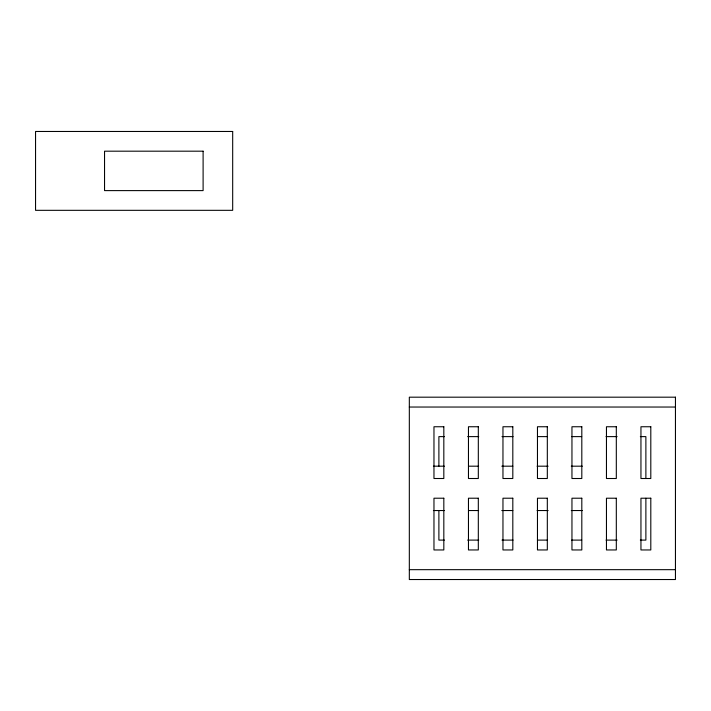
<?xml version="1.0" encoding="UTF-8"?>
<svg xmlns="http://www.w3.org/2000/svg" width="711" height="711" viewBox="0 0 711 711"><rect width="100%" height="100%" fill="white"/><g stroke="black" fill="none" stroke-linecap="round" stroke-linejoin="round"><path stroke-width="1.07" d="M409.323 407.039L675.45 407.039M444.428 436.616L438.891 436.616L438.891 466.185M467.669 436.616L478.743 436.616M501.984 436.616L513.058 436.616M537.409 436.616L547.372 436.616M571.724 436.616L581.678 436.616M606.03 436.616L617.104 436.616M640.344 436.616L645.881 436.616L645.881 478.45M433.417 466.185L444.411 466.185M468.682 466.185L478.619 466.185M501.788 466.185L512.818 466.185M537.089 466.185L548.128 466.185M571.297 466.185L582.327 466.185M433.417 510.534L444.411 510.534M468.682 510.534L478.619 510.534M501.788 510.534L512.818 510.534M537.089 510.534L548.128 510.534M571.297 510.534L582.327 510.534M444.428 540.102L438.891 540.102L438.891 510.534M467.669 540.102L478.743 540.102M501.984 540.102L513.058 540.102M537.409 540.102L547.372 540.102M571.724 540.102L581.678 540.102M606.03 540.102L617.104 540.102M640.344 540.102L645.881 540.102L645.881 498.269M409.323 569.671L675.45 569.671M232.684 131.473L35.55 131.473L35.55 210.323L232.684 210.323L232.684 131.473M203.106 151.185L104.544 151.185L104.544 190.61L203.106 190.61L203.106 151.185M675.45 397.182L409.323 397.182L409.323 579.527L675.45 579.527L675.45 397.182M443.824 426.751L433.968 426.751L433.968 478.503L443.824 478.503L443.824 426.751M478.316 426.751L468.46 426.751L468.46 478.503L478.316 478.503L478.316 426.751M512.818 426.751L502.961 426.751L502.961 478.503L512.818 478.503L512.818 426.751M547.319 426.751L537.463 426.751L537.463 478.503L547.319 478.503L547.319 426.751M581.811 426.751L571.955 426.751L571.955 478.503L581.811 478.503L581.811 426.751M616.313 426.751L606.456 426.751L606.456 478.503L616.313 478.503L616.313 426.751M650.805 426.751L640.949 426.751L640.949 478.503L650.805 478.503L650.805 426.751M443.824 498.215L433.968 498.215L433.968 549.958L443.824 549.958L443.824 498.215M478.316 498.215L468.46 498.215L468.46 549.958L478.316 549.958L478.316 498.215M512.818 498.215L502.961 498.215L502.961 549.958L512.818 549.958L512.818 498.215M547.319 498.215L537.463 498.215L537.463 549.958L547.319 549.958L547.319 498.215M581.811 498.215L571.955 498.215L571.955 549.958L581.811 549.958L581.811 498.215M616.313 498.215L606.456 498.215L606.456 549.958L616.313 549.958L616.313 498.215M650.805 498.215L640.949 498.215L640.949 549.958L650.805 549.958L650.805 498.215"/></g></svg>
